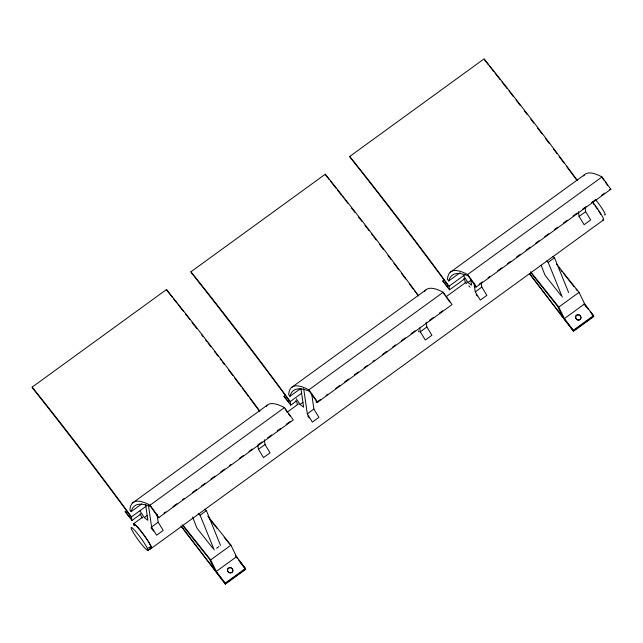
<?xml version="1.0" encoding="UTF-8"?>
<svg xmlns="http://www.w3.org/2000/svg" width="643" height="643" viewBox="0 0 643 643"><rect width="100%" height="100%" fill="white"/><g stroke="black" fill="none" stroke-linecap="round" stroke-linejoin="round"><path stroke-width="0.96" d="M227.518 569.802C227.373 567.222 231.263 566.62 232.26 568.83M232.846 570.671C232.694 573.074 229.302 573.524 228.096 571.643M575.622 316.967C575.774 314.564 579.166 314.114 580.372 315.994M580.983 318.028L580.026 319.748M148.099 550.376L147.343 548.455A14.042 1.607 54 0 0 134.773 530.427A14.042 1.607 54 0 0 133.977 533.65A14.042 1.607 54 0 0 146.958 550.006L148.099 550.376L151.499 547.908M148.372 549.853L151.37 548.294L151.089 546.47A14.323 1.64 54 0 0 141.323 531.729A14.323 1.64 54 0 0 134.532 525.612M150.583 548.037A15.199 1.744 54 0 0 151.354 548.342L151.531 547.804M227.67 569.135L229.736 567.632L231.745 568.299M126.808 510.478L125.184 511.651L130.151 517.728L129.757 515.019L123.239 506.226A596.527 68.375 54 0 0 32.568 388.059L32.15 387.118L166.505 289.535A463.49 53.128 54 0 1 259.876 411.239M285.588 395.148L283.973 396.321L288.932 402.397L288.546 399.689L282.028 390.896A596.527 68.375 54 0 0 191.349 272.728L190.939 271.788L325.294 174.205A463.49 53.128 54 0 1 418.665 295.909M444.377 279.818L442.762 280.991L447.721 287.067L447.327 284.359L440.809 275.566A596.527 68.375 54 0 0 350.138 157.398L349.72 156.458L484.083 58.875A463.49 53.128 54 0 1 577.446 180.587M132.675 502.906L267.03 405.315M291.464 387.576L425.819 289.985M450.245 272.246L584.608 174.655M131.164 511.619A596.527 68.375 54 0 1 148.557 505.784L150.687 506.612L157.326 515.855L157.543 517.832L158.917 517.502L293.28 419.919L284.423 407.59L150.068 505.173A463.49 53.128 54 0 0 129.902 509.979L131.164 511.619L141.685 503.975M289.953 396.289A596.527 68.375 54 0 1 307.338 390.454L309.476 391.282L316.115 400.525L316.332 402.502L317.706 402.172L452.061 304.589L443.212 292.26L308.857 389.843A463.49 53.128 54 0 0 288.691 394.649L289.953 396.289L300.474 388.645M448.734 280.959A596.527 68.375 54 0 1 466.127 275.124L468.257 275.951L474.896 285.195L475.121 287.172L476.495 286.842L610.85 189.259L602.001 176.929L467.638 274.513A463.49 53.128 54 0 0 447.472 279.319L448.734 280.959L460.066 272.728M140.857 514.03L131.952 520.5L131.437 516.884L146.001 506.306M296.407 401.055L290.74 405.17L290.218 401.553L301.551 393.323M464.905 278.668L449.529 289.84L449.007 286.223L465.194 274.473M133.648 523.683L142.577 517.197M287.059 412.259L298.424 404.005M446.146 296.704L466.44 281.964M140.045 511.016L144.297 517.543L147.223 515.421M296.31 398.724L300.032 404.431L302.949 402.309M463.724 275.927L467.975 282.446L470.901 280.324M164.021 513.13L165.637 511.949M172.927 506.66L176.97 503.726M182.636 499.611L184.252 498.429M192.353 492.554L196.396 489.612M201.251 486.084L205.302 483.15M210.968 479.035L215.011 476.093M220.678 471.978L224.728 469.036M229.583 465.508L231.199 464.334M239.292 458.459L243.343 455.517M249.01 451.402L252.241 449.047M257.907 444.932L261.958 441.998M267.625 437.883L271.667 434.941M277.334 430.826L280.573 428.471M286.239 424.356L290.282 421.422M316.332 402.502L320.383 399.56M326.041 395.445L327.665 394.272M335.759 388.396L339.801 385.454M344.664 381.926L348.707 378.984M354.373 374.869L358.416 371.935M364.083 367.82L367.322 365.465M372.988 361.35L374.604 360.176M382.698 354.293L386.748 351.359M392.415 347.244L395.654 344.889M401.32 340.774L405.363 337.832M411.03 333.717L415.073 330.783M429.645 320.198L433.695 317.256M439.362 313.141L442.593 310.794M479.164 284.23L482.403 281.883M488.069 277.768L489.685 276.586M497.778 270.711L501.829 267.769M507.496 263.654L510.727 261.307M516.393 257.192L520.444 254.25M526.111 250.135L530.154 247.193M535.82 243.078L539.059 240.731M544.725 236.616L548.768 233.674M554.435 229.559L557.674 227.212M563.34 223.097L567.391 220.155M573.05 216.04L577.101 213.098M582.767 208.983L586.006 206.636M591.673 202.521L595.715 199.579M601.382 195.464L604.621 193.109M158.154 522.18L163.193 530.435L156.619 535.209L151.579 526.955L158.154 522.18L157.037 514.4M265.029 444.554L270.068 452.809L263.493 457.583L258.454 449.328L265.029 444.554L264.329 439.691M313.888 409.069L318.928 417.323L312.345 422.097L307.314 413.843L313.888 409.069L311.646 393.516M426.872 327.006L431.911 335.26L425.328 340.034L420.297 331.78L426.872 327.006L426.172 322.143M481.832 287.083L486.872 295.338L480.297 300.112L475.257 291.858L481.832 287.083L481.269 283.193M585.652 211.676L590.692 219.93L584.117 224.704L579.078 216.45L585.652 211.676L585.098 207.785M148.123 550.263L151.523 547.796L151.089 546.47A15.199 1.744 54 0 0 139.66 529.47A15.199 1.744 54 0 0 133.921 525.548M151.354 548.342L603.464 219.962M198.197 513.749L200.094 515.196L206.395 510.614L220.525 545.409M546.301 260.913L548.198 262.352L554.499 257.779L568.637 292.573M216.587 548.27L218.95 546.558M217.029 572.929L210.679 559.9L230.941 545.184L207.793 516.144M565.133 320.093L558.783 307.065L579.046 292.348L556.525 264.088M225.211 583.153L245.473 568.436L236.52 556.734L216.257 571.45L225.211 583.153L225.347 584.125L245.618 569.409L245.473 568.436M573.315 330.317L593.585 315.6L584.624 303.89L564.361 318.615L573.315 330.317L573.46 331.29L593.722 316.565L593.585 315.6M147.343 548.455L151.089 546.47M609.476 189.589L610.85 189.259M579.431 320.061L578.057 320.15M150.695 548.053L151.394 548.31M554.499 257.779L552.602 256.332M206.395 510.614L204.498 509.168M577.374 319.925L575.831 318.172M142.216 518.137L140.029 513.701M467.975 282.446L471.56 285.203L470.58 278.395M300.032 404.431L303.617 407.188L300.948 388.702M144.297 517.543L147.882 520.3L145.639 504.731M466.73 283.764L465.21 282.542L464.881 280.219L463.707 278.612M576.208 318.807C577.816 321.404 582.18 319.29 580.717 316.436M468.803 285.838L470.025 287.172M418.255 330.848L419.228 332.037M558.59 267.263L559.836 268.83M561.082 270.39L562.328 271.949M563.573 273.516L574.175 286.794M576.04 289.133L577.285 290.692M209.232 518.539L217.342 528.699M224.198 537.283L229.808 544.316M530.628 271.748L558.783 307.065M530.829 272.688L557.722 306.438L562.392 316.517M183.142 525.371L210.679 559.9M182.098 524.736L209.618 559.273L214.288 569.352M561.098 295.595L545.071 275.317L541.085 265.173M212.994 548.431L196.959 528.152L192.611 517.093M588.353 309.235L585.403 305.377L579.046 292.348M590.121 311.55L593.666 316.179L573.403 330.896L529.519 273.54M583.981 303.834L586.416 307.016M591.898 314.178L593.722 316.565M529.607 273.974L573.46 331.29M442.762 280.991L449.529 289.84M283.973 396.321L290.74 405.17M235.467 555.833L237.291 558.212L230.941 545.184M238.473 559.756L245.562 569.015L225.291 583.74L181.406 526.384M240.136 562.239L245.618 569.409M180.892 526.022L225.347 584.125M125.184 511.651L131.952 520.5M576.948 180.378L575.172 177.982A596.527 68.375 54 0 0 566.893 166.883M416.383 293.312L418.159 295.708M259.378 411.038L257.594 408.643A596.527 68.375 54 0 0 249.91 398.33M295.764 400.589L296.929 402.205L297.267 404.527M602.62 178.36L604.275 180.675M605.385 182.218L607.595 185.297M467.638 274.513L476.495 286.842M443.831 293.69L444.94 295.233M446.041 296.777L449.915 302.17M308.857 389.843L317.706 402.172M285.042 409.02L287.26 412.107M288.361 413.65L290.025 415.957M150.068 505.173L158.917 517.502M232.236 568.637L232.637 569.465M227.726 571.008C228.442 574.135 233.722 573.299 232.822 569.963M325.294 174.205L325.712 175.145A596.527 68.375 54 0 1 329.192 179.542M166.505 289.535L166.923 290.475A596.527 68.375 54 0 1 172.155 297.082M548.198 262.352L562.336 297.154M200.094 515.196L214.223 549.99M580.95 317.32C580.846 313.712 574.754 313.872 575.654 317.674M575.622 317.481L575.863 318.365M232.613 569.272L232.846 570.156M227.518 570.317L227.751 571.201M578.379 211.587L579.078 216.45M473.995 283.113L475.257 291.858M419.734 327.89L420.297 331.78M303.673 388.573L307.314 413.843M257.891 445.438L258.454 449.328M148.356 504.594L151.579 526.955M227.485 569.61L227.542 570.51M151.009 527.831A25.238 2.893 54 0 1 153.548 531.094M593.192 203.357A12.305 1.415 54 0 1 594.14 204.578M595.096 205.856A12.305 1.415 54 0 1 596.045 207.159M596.511 207.81A12.305 1.415 54 0 1 597.419 209.112M598.408 210.591A12.305 1.415 54 0 1 600.675 214.312M595.659 199.732A12.305 1.415 54 0 1 603.496 210.832A12.305 1.415 54 0 1 604.46 214.73M592.34 201.781A15.199 1.744 54 0 1 601.647 215.116A15.199 1.744 54 0 1 602.692 219.657M307.748 415.997A25.238 2.893 54 0 1 309.283 417.982M484.492 59.815A596.527 68.375 54 0 1 488.559 64.951M489.725 66.422A596.527 68.375 54 0 1 493.808 71.59M494.973 73.077A596.527 68.375 54 0 1 500.23 79.772M501.982 82.007A596.527 68.375 54 0 1 507.263 88.758M509.023 91.017A596.527 68.375 54 0 1 513.13 96.305M516.072 100.099A596.527 68.375 54 0 1 517.253 101.618M517.84 102.382A596.527 68.375 54 0 1 520.195 105.428M524.318 110.773A596.527 68.375 54 0 1 527.268 114.607M530.813 119.228A596.527 68.375 54 0 1 533.762 123.078M537.307 127.724A596.527 68.375 54 0 1 542.041 133.929M545.594 138.599A596.527 68.375 54 0 1 549.138 143.285M553.285 148.766A596.527 68.375 54 0 1 556.838 153.476M559.201 156.627A596.527 68.375 54 0 1 563.935 162.928M349.72 156.458A463.49 53.128 54 0 1 449.007 286.223M583.539 175.917A463.49 53.128 54 0 1 602.001 176.929M476.206 294.663A25.238 2.893 54 0 1 477.227 295.997M330.357 181.013A596.527 68.375 54 0 1 336.185 188.407M337.35 189.886A596.527 68.375 54 0 1 341.441 195.102M342.615 196.589A596.527 68.375 54 0 1 343.788 198.084M344.953 199.587A596.527 68.375 54 0 1 347.887 203.341M351.408 207.858A596.527 68.375 54 0 1 354.936 212.399M358.464 216.948A596.527 68.375 54 0 1 361.993 221.522M364.943 225.339A596.527 68.375 54 0 1 366.711 227.638M367.306 228.402A596.527 68.375 54 0 1 369.074 230.708M371.437 233.787A596.527 68.375 54 0 1 372.618 235.322M373.8 236.865A596.527 68.375 54 0 1 376.163 239.952M379.708 244.597A596.527 68.375 54 0 1 383.252 249.259M387.986 255.488A596.527 68.375 54 0 1 390.944 259.394M393.91 263.308A596.527 68.375 54 0 1 398.644 269.594M401.602 273.524A596.527 68.375 54 0 1 405.741 279.046M409.294 283.796A596.527 68.375 54 0 1 413.425 289.342M414.614 290.925A596.527 68.375 54 0 1 415.796 292.517M190.939 271.788A463.49 53.128 54 0 1 290.218 401.553M424.75 291.247A463.49 53.128 54 0 1 443.212 292.26M173.321 298.553A596.527 68.375 54 0 1 176.817 302.99M177.982 304.477A596.527 68.375 54 0 1 183.239 311.172M185.586 314.17A596.527 68.375 54 0 1 189.685 319.418M192.032 322.432A596.527 68.375 54 0 1 196.734 328.485M201.444 334.561A596.527 68.375 54 0 1 203.212 336.852M205.567 339.906A596.527 68.375 54 0 1 206.749 341.433M207.93 342.968A596.527 68.375 54 0 1 210.88 346.802M214.424 351.424A596.527 68.375 54 0 1 215.606 352.967M216.193 353.738A596.527 68.375 54 0 1 217.969 356.061M220.332 359.156A596.527 68.375 54 0 1 221.514 360.707M222.695 362.258A596.527 68.375 54 0 1 224.471 364.589M228.611 370.038A596.527 68.375 54 0 1 232.75 375.512M234.526 377.859A596.527 68.375 54 0 1 241.037 386.499M242.218 388.067A596.527 68.375 54 0 1 248.728 396.747M32.15 387.118A463.49 53.128 54 0 1 131.437 516.884M265.961 406.577A463.49 53.128 54 0 1 284.423 407.59"/></g></svg>
